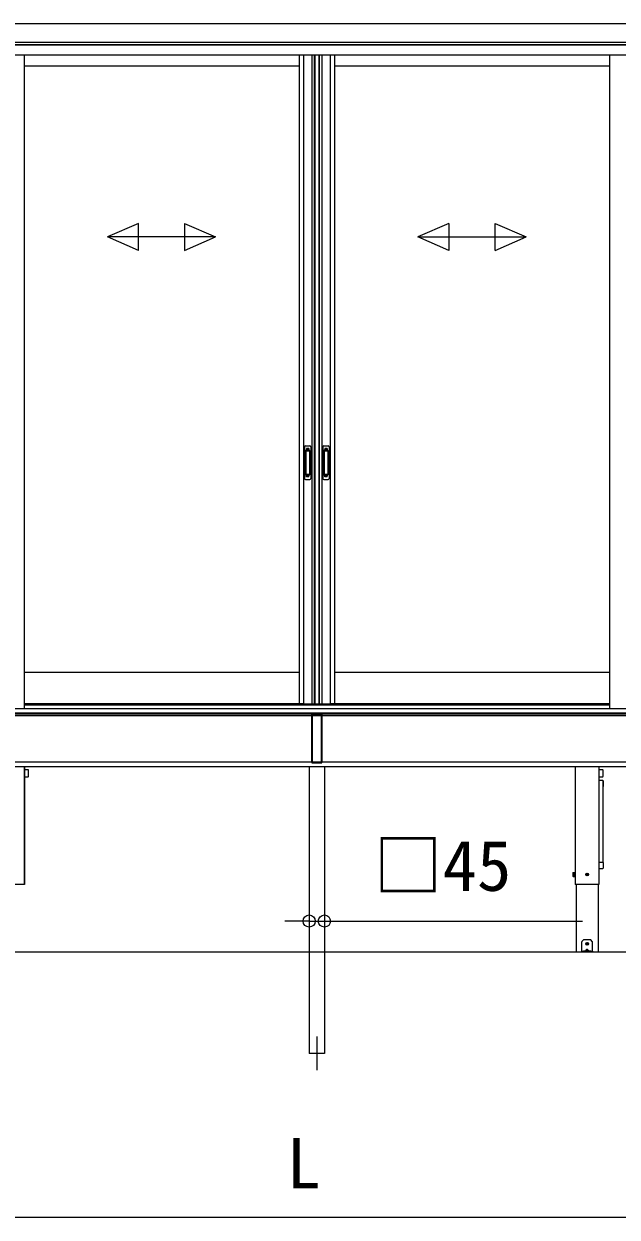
# Model space of a CAD drawing. Units: millimetres, scale not verified. Extents: x -10500 to 10500, y -15600 to 15524.
# Drawn here: x -7540 to -5784, y 7954 to 11490 of the extents above; entities that cross this region are included whole.
import ezdxf
from ezdxf.enums import TextEntityAlignment as Align

# ---------------------------------------------------------------- set-up
doc = ezdxf.new("R2010")
doc.units = ezdxf.units.MM
doc.header["$LTSCALE"] = 80
for name, color, linetype in [('0-3_YKK_12', 2, 'Continuous'), ('0-4_YKK_A1', 4, 'Continuous'), ('0-5_YKK_D', 6, 'Continuous')]:
    doc.layers.add(name, color=color, linetype=linetype)
doc.styles.add('ＭＳ ゴシック', font='')
doc.styles.get('ＭＳ ゴシック').set_extended_font_data('MS Gothic')

msp = doc.modelspace()

# ---------------------------------------------------------------- linework, layer by layer
at = {"layer": '0-3_YKK_12'}
msp.add_line((-6673, 8489.5), (-6673, 8389.5), dxfattribs=at)
at = {"layer": '0-4_YKK_A1'}
for p, q in [((-5073, 11489.5), (-8273, 11489.5)), ((-4815.5, 11434.5), (-8292.6, 11434.5)), ((-4891, 11434.5), (-8292.6, 11434.5)), ((-4891, 11427.5), (-8292.6, 11427.5)), ((-4896.5, 11426.5), (-8292.6, 11426.5)), ((-4907, 11396.5), (-8292.6, 11396.5)), ((-7539.25, 11396.5), (-7539.25, 9461)), ((-6725.5, 11396.5), (-6725.5, 9475.5)), ((-6712.3, 11396.5), (-6712.3, 9475.5)), ((-6687.7, 11396.5), (-6687.7, 9475.5)), ((-6680.5, 11396.5), (-6680.5, 9475.5)), ((-6678.5, 11396.5), (-6678.5, 9475.5)), ((-6666.7, 11396.5), (-6666.7, 9475.5)), ((-6665.5, 11396.5), (-6665.5, 9475.5)), ((-6658.3, 11396.5), (-6658.3, 9475.5)), ((-6633.7, 11396.5), (-6633.7, 9475.5)), ((-6620.5, 11396.5), (-6620.5, 9475.5)), ((-5806.75, 11396.5), (-5806.75, 9461)), ((-6725.5, 11364.5), (-7539.25, 11364.5)), ((-5806.75, 11364.5), (-6620.5, 11364.5)), ((-7200.72, 10898.13), (-7292.37, 10858.13)), ((-7200.72, 10818.13), (-7200.72, 10898.13)), ((-7064.03, 10898.13), (-6972.38, 10858.13)), ((-7064.03, 10898.13), (-7064.03, 10818.13)), ((-6281.97, 10898.13), (-6373.63, 10858.13)), ((-6281.97, 10898.13), (-6281.97, 10818.13)), ((-6145.28, 10898.13), (-6053.63, 10858.13)), ((-6145.28, 10818.13), (-6145.28, 10898.13)), ((-7200.72, 10818.13), (-7292.37, 10858.13)), ((-6972.38, 10858.13), (-7292.37, 10858.13)), ((-7064.03, 10818.13), (-6972.38, 10858.13)), ((-6373.63, 10858.13), (-6053.63, 10858.13)), ((-6281.97, 10818.13), (-6373.63, 10858.13)), ((-6145.28, 10818.13), (-6053.63, 10858.13)), ((-6709.5, 10236.5), (-6709.5, 10142.5)), ((-6706.5, 10239.5), (-6693.5, 10239.5)), ((-6705.7, 10225.5), (-6705.7, 10153.5)), ((-6705.6, 10225.95), (-6705.41, 10224.09)), ((-6705.41, 10223.09), (-6705.41, 10155.91)), ((-6695.3, 10226.5), (-6704.7, 10226.5)), ((-6695.66, 10224.09), (-6704.41, 10224.09)), ((-6696.5, 10231.5), (-6703.5, 10231.5)), ((-6703.5, 10231.49), (-6703.5, 10227)), ((-6696.5, 10229.09), (-6703.5, 10229.09)), ((-6696.5, 10228.59), (-6703.5, 10228.59)), ((-6696.5, 10231.49), (-6696.5, 10227)), ((-6694.67, 10224.09), (-6694.43, 10225.99)), ((-6694.67, 10223.09), (-6694.67, 10155.91)), ((-6694.3, 10225.5), (-6694.3, 10153.5)), ((-6690.5, 10236.5), (-6690.5, 10142.5)), ((-6655.5, 10236.5), (-6655.5, 10142.5)), ((-6652.5, 10239.5), (-6639.5, 10239.5)), ((-6651.7, 10225.5), (-6651.7, 10153.5)), ((-6651.6, 10225.95), (-6651.41, 10224.09)), ((-6651.41, 10223.09), (-6651.41, 10155.91)), ((-6641.3, 10226.5), (-6650.7, 10226.5)), ((-6641.66, 10224.09), (-6650.41, 10224.09)), ((-6642.5, 10231.5), (-6649.5, 10231.5)), ((-6649.5, 10231.49), (-6649.5, 10227)), ((-6642.5, 10229.09), (-6649.5, 10229.09)), ((-6642.5, 10228.59), (-6649.5, 10228.59)), ((-6642.5, 10231.49), (-6642.5, 10227)), ((-6640.67, 10224.09), (-6640.43, 10225.99)), ((-6640.67, 10223.09), (-6640.67, 10155.91)), ((-6640.3, 10225.5), (-6640.3, 10153.5)), ((-6636.5, 10236.5), (-6636.5, 10142.5)), ((-6705.6, 10153.05), (-6705.41, 10154.91)), ((-6695.3, 10152.5), (-6704.7, 10152.5)), ((-6695.66, 10154.91), (-6704.41, 10154.91)), ((-6703.5, 10147.51), (-6703.5, 10152)), ((-6696.5, 10150.41), (-6703.5, 10150.41)), ((-6696.5, 10149.91), (-6703.5, 10149.91)), ((-6696.5, 10147.5), (-6703.5, 10147.5)), ((-6696.5, 10147.51), (-6696.5, 10152)), ((-6694.43, 10153.01), (-6694.67, 10154.91)), ((-6651.6, 10153.05), (-6651.41, 10154.91)), ((-6641.3, 10152.5), (-6650.7, 10152.5)), ((-6641.66, 10154.91), (-6650.41, 10154.91)), ((-6649.5, 10147.51), (-6649.5, 10152)), ((-6642.5, 10150.41), (-6649.5, 10150.41)), ((-6642.5, 10149.91), (-6649.5, 10149.91)), ((-6642.5, 10147.5), (-6649.5, 10147.5)), ((-6642.5, 10147.51), (-6642.5, 10152)), ((-6640.43, 10153.01), (-6640.67, 10154.91)), ((-6706.5, 10139.5), (-6693.5, 10139.5)), ((-6652.5, 10139.5), (-6639.5, 10139.5)), ((-6725.5, 9567.5), (-7539.25, 9567.5)), ((-5806.75, 9567.5), (-6620.5, 9567.5)), ((-6713.5, 9475.5), (-7539.25, 9475.5)), ((-6725.5, 9475.5), (-6667.5, 9475.5)), ((-6678.5, 9475.5), (-6620.5, 9475.5)), ((-5806.75, 9475.5), (-6632.5, 9475.5)), ((9757.81, 9439.5), (-10182.65, 9439.5)), ((-6688, 9444.5), (-9357, 9444.5)), ((-4891, 9447.5), (-8455, 9447.5)), ((-8449.5, 9447.5), (-4896.5, 9447.5)), ((-7539.25, 9472.5), (-5806.75, 9472.5)), ((-6688, 9443.59), (-6688, 9446)), ((-6688, 9303.41), (-6688, 9443.59)), ((-6687, 9447), (-6659, 9447)), ((-6687, 9446.71), (-6687, 9447)), ((-6687, 9446.71), (-6687, 9444.29)), ((-6659, 9446.71), (-6687, 9446.71)), ((-6659, 9446.71), (-6659, 9447)), ((-6659, 9444.29), (-6659, 9446.71)), ((-6658, 9443.59), (-6659, 9443.59)), ((-6659, 9303.41), (-6659, 9443.59)), ((-6658, 9446), (-6658, 9443.59)), ((-3989, 9444.5), (-6658, 9444.5)), ((-6658, 9443.59), (-6658, 9303.41)), ((-6688, 9302.5), (-9357, 9302.5)), ((-6688, 9301), (-6688, 9303.41)), ((-6688, 9303.41), (-6687, 9303.41)), ((-6687, 9303.41), (-6659, 9303.41)), ((-6687, 9302.71), (-6687, 9303.41)), ((-6659, 9302.71), (-6687, 9302.71)), ((-6687, 9302.71), (-6687, 9300.29)), ((-6687, 9300.29), (-6659, 9300.29)), ((-6687, 9300.29), (-6687, 9300)), ((-6659, 9300), (-6687, 9300)), ((-6659, 9303.41), (-6658, 9303.41)), ((-6659, 9302.71), (-6659, 9303.41)), ((-6659, 9300.29), (-6659, 9302.71)), ((-6659, 9300.29), (-6659, 9300)), ((-6658, 9303.41), (-6658, 9301)), ((-3989, 9302.5), (-6658, 9302.5)), ((-8455.5, 9289.5), (-4890.5, 9289.5)), ((-7538, 9289.5), (-7538, 8939.5)), ((-7537.92, 8939.5), (-7537.92, 9289.5)), ((-7526.8, 9279.7), (-7537.2, 9279.7)), ((-7525.8, 9260.3), (-7525.8, 9278.7)), ((-6695.5, 9289.5), (-6695.5, 8739.5)), ((-6650.5, 9289.5), (-6650.5, 8739.5)), ((-5908.08, 9289.5), (-5908.08, 8939.5)), ((-5908, 9289.5), (-5908, 8939.5)), ((-5838, 9289.5), (-5838, 8939.5)), ((-5837.92, 9289.5), (-5837.92, 8939.5)), ((-5826.8, 9279.7), (-5837.2, 9279.7)), ((-5825.8, 9260.3), (-5825.8, 9278.7)), ((-7537.2, 9259.3), (-7526.8, 9259.3)), ((-5837.2, 9259.3), (-5826.8, 9259.3)), ((-5826.8, 9248.16), (-5837.2, 9248.16)), ((-5826.8, 9247.91), (-5837.2, 9247.91)), ((-5827, 9247.54), (-5837, 9247.54)), ((-5826, 9005.92), (-5826, 9246.62)), ((-5825.8, 9247.16), (-5825.8, 9230.01)), ((-5837.2, 9006.29), (-5826.8, 9006.29)), ((-5837.2, 8987.21), (-5826.8, 8987.21)), ((-5825.8, 9005.36), (-5825.8, 9005.23)), ((-5825.8, 9005.23), (-5825.8, 9004.7)), ((-5825.8, 9004.7), (-5825.8, 9002.14)), ((-5825.8, 9002.14), (-5825.8, 8990.45)), ((-5914.8, 8974.5), (-5914.35, 8975.27)), ((-5914.8, 8974.5), (-5914.8, 8964.5)), ((-5914.8, 8964.5), (-5914.35, 8963.73)), ((-5914.35, 8975.27), (-5910.8, 8975.27)), ((-5914.35, 8972.39), (-5910.8, 8972.39)), ((-5914.35, 8966.61), (-5910.8, 8966.61)), ((-5914.35, 8963.73), (-5910.8, 8963.73)), ((-5910.8, 8975.27), (-5910.8, 8963.73)), ((-5909.6, 8975.75), (-5908, 8975.75)), ((-5875.24, 8970), (-5874.14, 8970.02)), ((-5875.24, 8969), (-5874.14, 8968.98)), ((-5874.14, 8970.02), (-5873.62, 8970.12)), ((-5874.14, 8968.98), (-5873.62, 8968.88)), ((-5873.52, 8970.64), (-5873.62, 8970.12)), ((-5873.52, 8968.36), (-5873.62, 8968.88)), ((-5873.5, 8971.74), (-5873.52, 8970.64)), ((-5873.5, 8967.26), (-5873.52, 8968.36)), ((-5872.5, 8971.74), (-5872.48, 8970.64)), ((-5872.5, 8967.26), (-5872.48, 8968.36)), ((-5872.48, 8970.64), (-5872.38, 8970.12)), ((-5872.48, 8968.36), (-5872.38, 8968.88)), ((-5871.86, 8970.02), (-5872.38, 8970.12)), ((-5871.86, 8968.98), (-5872.38, 8968.88)), ((-5870.76, 8970), (-5871.86, 8970.02)), ((-5870.76, 8969), (-5871.86, 8968.98)), ((-7537.92, 8939.5), (-7608.08, 8939.5)), ((-5837.92, 8939.5), (-5908.08, 8939.5)), ((-5905.65, 8939.5), (-5905.65, 8739.5)), ((-5840.35, 8939.5), (-5840.35, 8739.5)), ((-5889, 8742.5), (-5889, 8769.67)), ((-5884, 8775.5), (-5888.41, 8771.09)), ((-5862, 8775.5), (-5884, 8775.5)), ((-5857.59, 8771.09), (-5862, 8775.5)), ((-5857, 8742.5), (-5857, 8769.67)), ((9757.81, 8739.5), (-10182.65, 8739.5)), ((-6695.5, 8739.5), (-6695.5, 8439.5)), ((-6650.5, 8739.5), (-6650.5, 8439.5)), ((-5840.35, 8739.5), (-5905.65, 8739.5)), ((-5889, 8742), (-5889, 8742.5)), ((-5889, 8739.5), (-5889, 8742)), ((-5889, 8742), (-5888.41, 8742)), ((-5888.41, 8739.5), (-5889, 8739.5)), ((-5888.41, 8742), (-5884, 8742)), ((-5862, 8742), (-5884, 8742)), ((-5862, 8739.5), (-5884, 8739.5)), ((-5874.44, 8746.96), (-5878.9, 8742.5)), ((-5877, 8742.92), (-5877, 8742.5)), ((-5877, 8742.5), (-5869, 8742.5)), ((-5876.5, 8742), (-5869.5, 8742)), ((-5875.24, 8765), (-5874.14, 8765.02)), ((-5875.24, 8764), (-5874.14, 8763.98)), ((-5874.14, 8765.02), (-5873.62, 8765.12)), ((-5874.14, 8763.98), (-5873.62, 8763.88)), ((-5873.52, 8765.64), (-5873.62, 8765.12)), ((-5873.52, 8763.36), (-5873.62, 8763.88)), ((-5873.5, 8766.74), (-5873.52, 8765.64)), ((-5873.5, 8762.26), (-5873.52, 8763.36)), ((-5872.5, 8766.74), (-5872.48, 8765.64)), ((-5872.5, 8762.26), (-5872.48, 8763.36)), ((-5872.48, 8765.64), (-5872.38, 8765.12)), ((-5872.48, 8763.36), (-5872.38, 8763.88)), ((-5871.86, 8765.02), (-5872.38, 8765.12)), ((-5871.86, 8763.98), (-5872.38, 8763.88)), ((-5870.76, 8765), (-5871.86, 8765.02)), ((-5870.76, 8764), (-5871.86, 8763.98)), ((-5867.1, 8742.5), (-5871.56, 8746.96)), ((-5869, 8742.92), (-5869, 8742.5)), ((-5862, 8739.5), (-5862, 8742)), ((-5862, 8742), (-5857.59, 8742)), ((-5857.59, 8739.5), (-5862, 8739.5)), ((-5857.59, 8742), (-5857, 8742)), ((-5857, 8742.5), (-5857, 8742)), ((-6650.5, 8439.5), (-6695.5, 8439.5))]:
    msp.add_line(p, q, dxfattribs=at)
for points in [[(-8409.5, 9461), (-7539.25, 9461), (-4936.5, 9461)], [(-6687, 9444.29), (-6687, 9443.59), (-6688, 9443.59)], [(-6687, 9444.29), (-6659, 9444.29), (-6659, 9443.59), (-6687, 9443.59), (-6687, 9303.41)], [(-5825.8, 8990.45), (-5825.8, 8988.4), (-5825.8, 8988.21)], [(-5908, 8963.25), (-5909.6, 8963.25), (-5909.6, 8975.75)], [(-5884, 8742), (-5884, 8739.5), (-5888.41, 8739.5)], [(-5857, 8742), (-5857, 8739.5), (-5857.59, 8739.5)]]:
    msp.add_lwpolyline(points, dxfattribs=at)
msp.add_lwpolyline([(-5910.8, 8975.25), (-5909.6, 8975.25), (-5909.6, 8963.75), (-5910.8, 8963.75)], close=True, dxfattribs=at)
for centre, radius in [((-5873, 8969.5), 4), ((-5870.88, 8967.38), 0.3), ((-5873, 8764.5), 4), ((-5870.88, 8762.38), 0.3)]:
    msp.add_circle(centre, radius, dxfattribs=at)
for centre, radius, start, end in [((-6706.5, 10236.5), 3, 90, 180), ((-6704.7, 10225.5), 1, 90, 180), ((-6704.41, 10223.09), 1, 90, 180), ((-6695.67, 10223.09), 1, 0, 90), ((-6695.3, 10225.5), 1, 0, 90), ((-6693.5, 10236.5), 3, 0, 90), ((-6652.5, 10236.5), 3, 90, 180), ((-6650.7, 10225.5), 1, 90, 180), ((-6650.41, 10223.09), 1, 90, 180), ((-6641.67, 10223.09), 1, 0, 90), ((-6641.3, 10225.5), 1, 0, 90), ((-6639.5, 10236.5), 3, 0, 90), ((-6704.7, 10153.5), 1, 180, 270), ((-6704.41, 10155.91), 1, 180, 270), ((-6695.67, 10155.91), 1, 270, 0), ((-6695.3, 10153.5), 1, 270, 0), ((-6650.7, 10153.5), 1, 180, 270), ((-6650.41, 10155.91), 1, 180, 270), ((-6641.67, 10155.91), 1, 270, 0), ((-6641.3, 10153.5), 1, 270, 0), ((-6706.5, 10142.5), 3, 180, 270), ((-6693.5, 10142.5), 3, 270, 0), ((-6652.5, 10142.5), 3, 180, 270), ((-6639.5, 10142.5), 3, 270, 0), ((-6687, 9446), 1, 90, 180), ((-6687.12, 9445.82), 0.893, 81.95053, 168.57825), ((-6687.12, 9443.41), 0.893, 81.95053, 168.57825), ((-6658.88, 9445.82), 0.893, 11.42175, 98.04947), ((-6658.88, 9443.41), 0.893, 11.42175, 98.04947), ((-6659, 9446), 1, 0, 90), ((-6687.13, 9303.59), 0.893, 191.42175, 278.04947), ((-6687.13, 9301.18), 0.893, 191.42175, 278.04947), ((-6687, 9301), 1, 180, 270), ((-6658.88, 9303.59), 0.893, 261.95053, 348.57825), ((-6658.88, 9301.18), 0.893, 261.95053, 348.57825), ((-6659, 9301), 1, 270, 0), ((-7537.2, 9278.7), 1, 90, 136.07133), ((-7526.8, 9278.7), 1, 0, 90), ((-5837.2, 9278.7), 1, 90, 136.07133), ((-5826.8, 9278.7), 1, 0, 90), ((-7537.2, 9260.3), 1, 223.92867, 270), ((-7526.8, 9260.3), 1, 270, 0), ((-5837.2, 9260.3), 1, 223.92867, 270), ((-5837.2, 9247.16), 1, 90, 136.07133), ((-5837.21, 9246.89), 1.03, 89.33234, 133.67747), ((-5837.04, 9246.58), 0.964, 87.79679, 156.39643), ((-5826.96, 9246.58), 0.964, 2.3873, 92.20321), ((-5826.8, 9260.3), 1, 270, 0), ((-5826.8, 9247.16), 1, 0, 90), ((-5826.76, 9246.95), 0.964, 2.3873, 92.20321), ((-5826.68, 9230.01), 0.881, 320.61871, 359.66491), ((-5837.24, 9005.32), 0.964, 87.79679, 135.1392), ((-5837.2, 8988.21), 1, 223.92867, 270), ((-5826.76, 9005.32), 0.964, 2.3873, 92.20321), ((-5826.8, 8988.21), 1, 270, 0), ((-5912.24, 8973.83), 2.56, 145.61708, 214.38292), ((-5905.25, 8969.5), 9.55, 162.41276, 197.58724), ((-5912.24, 8965.17), 2.56, 145.61708, 214.38292), ((-5873, 8969.5), 2.3, 167.44414, 192.55586), ((-5873, 8969.5), 2.3, 77.44414, 102.55586), ((-5873, 8969.5), 2.3, 257.44414, 282.55586), ((-5873, 8969.5), 2.3, 347.44414, 12.55586), ((-5887, 8769.67), 2, 135, 180), ((-5859, 8769.67), 2, 0, 45), ((-5876, 8742.92), 1, 126.03188, 180), ((-5876.5, 8742.5), 0.5, 180, 270), ((-5873, 8738.8), 6.1, 53.96812, 126.03188), ((-5873, 8764.5), 2.3, 167.44414, 192.55586), ((-5873, 8764.5), 2.3, 77.44414, 102.55586), ((-5873, 8764.5), 2.3, 257.44414, 282.55586), ((-5873, 8764.5), 2.3, 347.44414, 12.55586), ((-5869.5, 8742.5), 0.5, 270, 0), ((-5870, 8742.92), 1, 0, 53.96812)]:
    msp.add_arc(centre, radius, start, end, dxfattribs=at)
for centre, major_axis, ratio, start_param, end_param in [((-5878.4, 8742.5), (0.688, 0.425), 0.381966, 2.1243707, 3.695167), ((-5873, 8744.07), (0, -3.54), 0.707107, 2.5261129, 3.7570724), ((-5867.6, 8742.5), (0.688, -0.425), 0.381966, 5.7296109, 7.3004073)]:
    msp.add_ellipse(centre, major_axis=major_axis, ratio=ratio, start_param=start_param, end_param=end_param, dxfattribs=at)
at = {"layer": '0-5_YKK_D'}
for p, q in [((-6695.5, 8888.5), (-6695.5, 8830.61)), ((-6650.5, 8888.5), (-6650.5, 8830.61)), ((-6695.5, 8831.61), (-6767.5, 8831.61)), ((-6695.5, 8831.61), (-6650.5, 8831.61)), ((-6650.5, 8831.61), (-5886.36, 8831.61)), ((-8493, 7954.5), (-4853, 7954.5))]:
    msp.add_line(p, q, dxfattribs=at)
for centre in [(-6695.5, 8831.61), (-6650.5, 8831.61)]:
    msp.add_circle(centre, 18, dxfattribs=at)

# ---------------------------------------------------------------- texts
at = {"layer": '0-5_YKK_D', "style": 'ＭＳ ゴシック'}
for s, p in [('□45', (-6504.75, 8876.24)), ('L', (-6762.83, 7994.5))]:
    msp.add_text(s, height=149.6, dxfattribs=at).set_placement(p, align=Align.BOTTOM_LEFT)

doc.saveas('drawing.dxf')
